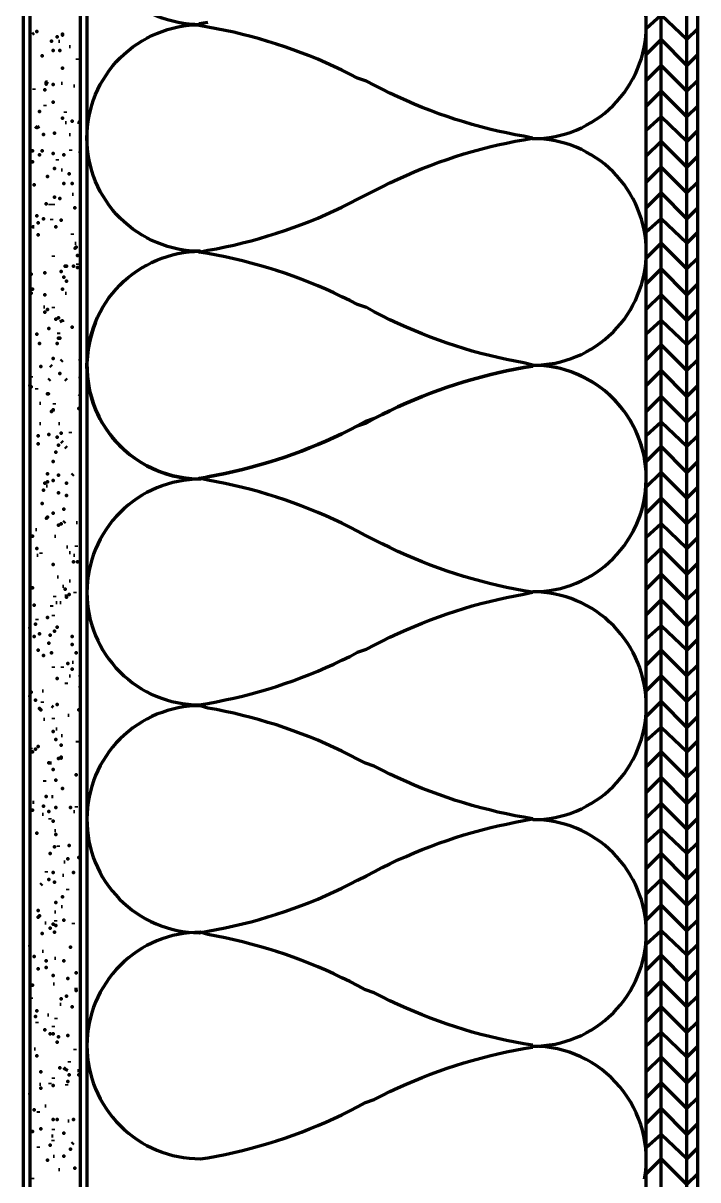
# Model space of a CAD drawing. Extents: x 207.7 to 257.7, y 176.6 to 255.2.
# Drawn here: x 210.38 to 217.48, y 235.4 to 247.58 of the extents above; entities that cross this region are included whole.
import ezdxf

# ---------------------------------------------------------------- set-up
doc = ezdxf.new("R2010")
doc.units = 0
doc.header["$MEASUREMENT"] = 0
for name, color, linetype, lineweight in [('Dt-Line 1', 9, 'Continuous', 0), ('Dt-Line 2', 6, 'Continuous', 9), ('Dt-Line 3', 7, 'Continuous', 15)]:
    doc.layers.add(name, color=color, linetype=linetype, lineweight=lineweight)

msp = doc.modelspace()

# ---------------------------------------------------------------- linework, layer by layer
at = {"layer": 'Dt-Line 1', "linetype": 'Continuous', "lineweight": 158}
for p, q in [((210.48075, 247.46614), (210.49504, 247.48042)), ((210.75218, 247.39472), (210.76647, 247.39472)), ((210.86647, 247.33757), (210.88075, 247.33757)), ((210.95218, 247.19472), (210.95218, 247.209)), ((210.45218, 247.02329), (210.46647, 247.02329)), ((210.78076, 246.95185), (210.79504, 246.95185)), ((210.90933, 246.92328), (210.92361, 246.92328)), ((210.49504, 246.88043), (210.49504, 246.89472)), ((210.60933, 246.72329), (210.60933, 246.709)), ((210.82361, 246.65186), (210.82361, 246.63757)), ((210.82361, 246.53757), (210.8379, 246.53757)), ((210.86647, 246.40899), (210.88075, 246.40899)), ((210.88075, 246.25185), (210.88075, 246.23756)), ((210.7379, 246.15186), (210.7379, 246.13757)), ((210.78076, 246.03756), (210.79504, 246.03756)), ((210.66647, 245.66613), (210.66647, 245.68042)), ((210.69504, 245.68042), (210.69504, 245.66613)), ((210.68075, 245.52328), (210.68075, 245.50899)), ((210.89504, 245.36613), (210.89504, 245.35185)), ((210.92361, 245.26614), (210.9379, 245.26614)), ((210.69504, 245.13756), (210.69504, 245.12328)), ((210.95218, 245.05185), (210.95218, 245.03757)), ((210.82361, 244.73757), (210.8379, 244.73757)), ((210.59504, 244.5947), (210.60933, 244.5947)), ((210.69504, 244.5947), (210.69504, 244.58043)), ((210.75218, 244.32328), (210.75218, 244.30899)), ((210.78076, 244.02328), (210.79504, 244.03757)), ((210.66647, 243.98042), (210.68075, 243.96614)), ((210.96647, 243.93756), (210.98076, 243.93756)), ((210.46647, 243.86614), (210.46647, 243.85185)), ((210.65218, 243.82328), (210.66647, 243.83757)), ((210.82361, 243.83757), (210.8379, 243.82328)), ((210.52361, 243.72327), (210.52361, 243.73756)), ((210.96647, 243.68042), (210.98076, 243.66614)), ((210.55218, 243.58042), (210.56647, 243.58042)), ((210.70933, 243.56613), (210.70933, 243.58042)), ((210.45218, 243.33756), (210.46647, 243.33756)), ((210.55218, 243.36613), (210.56647, 243.36613)), ((210.75218, 243.36613), (210.76647, 243.36613)), ((210.88075, 243.26614), (210.88075, 243.28042)), ((210.78076, 243.18042), (210.79504, 243.16613)), ((210.82361, 243.12328), (210.8379, 243.10899)), ((210.89504, 242.82327), (210.90933, 242.83756)), ((210.62361, 242.70899), (210.6379, 242.70899)), ((210.96647, 242.53756), (210.98076, 242.53756)), ((210.80933, 242.32327), (210.82361, 242.33756)), ((210.9379, 242.32327), (210.95218, 242.32327)), ((210.50933, 242.25185), (210.52361, 242.25185)), ((210.70933, 242.18042), (210.72361, 242.18042)), ((210.45218, 242.05185), (210.46647, 242.05185)), ((210.8379, 242.06614), (210.85218, 242.06614)), ((210.9379, 242.08042), (210.9379, 242.06614)), ((210.52361, 241.98041), (210.5379, 241.98041)), ((210.56647, 242.00899), (210.56647, 241.99471)), ((210.86647, 242.00899), (210.88075, 242.00899)), ((210.90933, 241.98041), (210.92361, 241.98041)), ((210.7379, 241.75184), (210.75218, 241.75184)), ((210.86647, 241.70899), (210.88075, 241.70899)), ((210.79504, 241.65185), (210.80933, 241.65185)), ((210.92361, 241.5947), (210.92361, 241.58041)), ((210.68075, 241.45184), (210.68075, 241.43756)), ((210.70933, 241.55184), (210.70933, 241.53756)), ((210.72361, 241.48042), (210.7379, 241.48042)), ((210.76647, 241.48042), (210.78076, 241.48042)), ((210.69504, 241.35185), (210.69504, 241.33756)), ((210.45218, 241.20898), (210.45218, 241.22327)), ((210.52361, 241.30899), (210.52361, 241.29471)), ((210.89504, 240.85184), (210.90933, 240.85184)), ((210.69504, 240.80899), (210.69504, 240.7947)), ((210.79504, 240.7947), (210.79504, 240.80899)), ((210.86647, 240.70898), (210.88075, 240.70898)), ((210.8379, 240.62328), (210.8379, 240.63756)), ((210.58076, 240.55184), (210.59504, 240.55184)), ((210.58076, 240.43756), (210.58076, 240.42328)), ((210.68075, 240.3947), (210.69504, 240.38041)), ((210.59504, 240.25185), (210.60933, 240.25185)), ((210.69504, 240.26613), (210.69504, 240.25185)), ((210.85218, 240.2947), (210.86647, 240.2947)), ((210.72361, 240.15184), (210.7379, 240.15184)), ((210.78076, 240.08042), (210.79504, 240.08042)), ((210.95218, 240.00898), (210.95218, 240.02327)), ((210.46647, 239.93756), (210.46647, 239.95184)), ((210.60933, 239.5947), (210.60933, 239.60898)), ((210.48075, 239.38042), (210.49504, 239.38042)), ((210.68075, 239.43755), (210.69504, 239.43755)), ((210.58076, 239.25184), (210.59504, 239.25184)), ((210.90933, 239.28041), (210.92361, 239.28041)), ((210.9379, 239.33756), (210.9379, 239.32327)), ((210.66647, 239.1947), (210.66647, 239.20899)), ((210.70933, 239.08041), (210.72361, 239.08041)), ((210.75218, 238.90898), (210.75218, 238.92327)), ((210.62361, 238.65184), (210.62361, 238.63756)), ((210.80933, 238.75184), (210.82361, 238.75184)), ((210.56647, 238.50899), (210.58076, 238.52326)), ((210.79504, 238.60899), (210.80933, 238.60899)), ((210.85218, 238.45184), (210.85218, 238.46613)), ((210.78076, 238.28041), (210.79504, 238.28041)), ((210.70933, 238.22326), (210.72361, 238.22326)), ((210.60933, 238.10899), (210.62361, 238.10899)), ((210.72361, 238.12327), (210.72361, 238.13756)), ((210.90933, 238.0947), (210.90933, 238.10899)), ((210.58076, 237.80898), (210.59504, 237.80898)), ((210.70933, 237.73756), (210.72361, 237.73756)), ((210.69504, 237.46612), (210.70933, 237.46612)), ((210.46647, 237.32326), (210.46647, 237.30898)), ((210.96647, 237.32326), (210.98076, 237.32326)), ((210.76647, 237.25184), (210.78076, 237.25184)), ((210.52361, 237.06613), (210.52361, 237.05184)), ((210.6379, 237.13755), (210.65218, 237.13755)), ((210.72361, 237.10898), (210.72361, 237.09469)), ((210.69504, 237.02327), (210.69504, 237.00898)), ((210.49504, 236.7804), (210.50933, 236.7804)), ((210.92361, 236.7804), (210.92361, 236.76612)), ((210.86647, 236.65184), (210.86647, 236.63755)), ((210.69504, 236.48041), (210.69504, 236.46613)), ((210.95218, 236.55183), (210.96647, 236.55183)), ((210.55218, 236.40898), (210.56647, 236.40898)), ((210.66647, 236.40898), (210.66647, 236.42326)), ((210.8379, 236.40898), (210.8379, 236.39469)), ((210.5379, 236.12327), (210.5379, 236.10898)), ((210.60933, 236.18041), (210.62361, 236.18041)), ((210.85218, 236.02326), (210.86647, 236.02326)), ((210.68075, 235.86612), (210.69504, 235.86612)), ((210.69504, 235.93755), (210.69504, 235.92327)), ((210.5379, 235.75184), (210.5379, 235.73755)), ((210.69504, 235.80898), (210.69504, 235.82327)), ((210.89504, 235.78041), (210.90933, 235.7947)), ((210.69504, 235.65184), (210.70933, 235.65184)), ((210.75218, 235.50897), (210.76647, 235.50897)), ((210.48075, 235.42327), (210.48075, 235.40898))]:
    msp.add_line(p, q, dxfattribs=at)
for points in [[(211.14381, 244.43177, 0.25072921), (211.25262, 243.31146, 0.25072816), (212.24504, 242.78042, -0.41421953), (211.05218, 243.97328, -0.41421855), (212.24504, 245.18042, -0.41421515), (211.05218, 246.37328, -0.41421613), (212.24504, 247.56614, -0.41421855), (211.05218, 248.759, -0.41421953), (212.24504, 249.95186, -0.25072743), (211.25262, 250.4829, -0.25072812), (211.14381, 251.60322)], [(216.71682, 242.09577, 0.28072705), (216.80528, 243.33422, 0.28072507), (215.74505, 243.98042, 0.41421867), (216.93791, 245.17328, 0.41421625), (215.74505, 246.36614, 0.41421746), (216.93791, 247.559, 0.41421867), (215.74505, 248.76614, 0.41421527)], [(216.91959, 235.40791, 0.22181512), (216.65918, 236.38245, 0.22181718), (215.74505, 236.80898, 0.41421527), (216.93791, 238.00184, 0.41421625), (215.74505, 239.1947, 0.41421966), (216.93791, 240.38756, 0.41421867), (215.74505, 241.5947, 0.41421625), (216.93791, 242.78757, 0.41421527), (215.74505, 243.98042), (215.65045, 244.00516), (215.559, 244.02207), (215.4679, 244.04054), (215.37719, 244.06057), (215.28687, 244.08213), (215.19696, 244.10524), (215.10749, 244.12988), (215.01848, 244.15605), (214.92994, 244.18373), (214.8419, 244.21293), (214.75437, 244.24364), (214.66737, 244.27584), (214.58093, 244.30954), (214.49506, 244.34472), (214.40978, 244.38138), (214.32511, 244.41952), (214.24107, 244.45912), (214.15769, 244.50018), (214.07497, 244.54269), (213.99294, 244.58665), (213.90039, 244.61839), (213.81766, 244.66089), (213.73427, 244.70194), (213.65023, 244.74154), (213.56555, 244.77966), (213.48027, 244.81632), (213.3944, 244.85149), (213.30795, 244.88518), (213.22095, 244.91738), (213.13342, 244.94807), (213.04537, 244.97726), (212.95683, 245.00494), (212.86781, 245.0311), (212.77834, 245.05573), (212.68844, 245.07883), (212.59811, 245.10039), (212.50739, 245.1204), (212.4163, 245.13887), (212.32484, 245.15577), (212.23305, 245.17111), (212.32535, 245.19087), (212.41681, 245.20778), (212.5079, 245.22626), (212.59862, 245.24628), (212.68894, 245.26785), (212.77884, 245.29096), (212.86831, 245.3156), (212.95733, 245.34177), (213.04586, 245.36945), (213.13391, 245.39865), (213.22144, 245.42936), (213.30843, 245.46156), (213.39488, 245.49526), (213.48075, 245.53044), (213.56603, 245.5671), (213.6507, 245.60524), (213.73473, 245.64484), (213.81812, 245.6859), (213.90084, 245.72842), (213.98287, 245.77238), (214.07497, 245.81815), (214.15769, 245.86066), (214.24107, 245.90172), (214.32511, 245.94132), (214.40978, 245.97946), (214.49506, 246.01612), (214.58093, 246.0513), (214.66737, 246.085), (214.75437, 246.11721), (214.8419, 246.14791), (214.92994, 246.17711), (215.01848, 246.2048), (215.10749, 246.23096), (215.19696, 246.2556), (215.28687, 246.27871), (215.37719, 246.30028), (215.4679, 246.32031), (215.559, 246.33878), (215.65045, 246.35569), (215.74224, 246.37104), (215.65045, 246.39087), (215.559, 246.40779), (215.4679, 246.42626), (215.37719, 246.44628), (215.28687, 246.46785), (215.19696, 246.49096), (215.10749, 246.5156), (215.01848, 246.54177), (214.92994, 246.56946), (214.8419, 246.59865), (214.75437, 246.62936), (214.66737, 246.66156), (214.58093, 246.69526), (214.49506, 246.73044), (214.40978, 246.76711), (214.32511, 246.80524), (214.24107, 246.84484), (214.15769, 246.8859), (214.07497, 246.92842), (213.99294, 246.97238), (213.90039, 247.00411), (213.81766, 247.04662), (213.73427, 247.08767), (213.65023, 247.12726), (213.56555, 247.16539), (213.48027, 247.20204), (213.3944, 247.23722), (213.30795, 247.2709), (213.22095, 247.3031), (213.13342, 247.33379), (213.04537, 247.36298), (212.95683, 247.39066), (212.86781, 247.41681), (212.77834, 247.44145), (212.68844, 247.46454), (212.59811, 247.4861), (212.50739, 247.50612), (212.4163, 247.52458), (212.32484, 247.54148), (212.23305, 247.55682)], [(215.74224, 236.81837), (215.65045, 236.83372), (215.559, 236.85063), (215.4679, 236.8691), (215.37719, 236.88913), (215.28687, 236.9107), (215.19696, 236.9338), (215.10749, 236.95845), (215.01848, 236.98461), (214.92994, 237.0123), (214.8419, 237.04149), (214.75437, 237.0722), (214.66737, 237.1044), (214.58093, 237.1381), (214.49506, 237.17328), (214.40978, 237.20994), (214.32511, 237.24808), (214.24107, 237.28768), (214.15769, 237.32874), (214.07497, 237.37125), (213.98242, 237.40299), (213.90039, 237.44694), (213.81766, 237.48945), (213.73427, 237.5305), (213.65023, 237.5701), (213.56555, 237.60822), (213.48027, 237.64488), (213.3944, 237.68005), (213.30795, 237.71374), (213.22095, 237.74594), (213.13342, 237.77663), (213.04537, 237.80582), (212.95683, 237.8335), (212.86781, 237.85966), (212.77834, 237.88429), (212.68844, 237.90739), (212.59811, 237.92895), (212.50739, 237.94896), (212.4163, 237.96743), (212.32484, 237.98433), (212.24504, 238.00898, 0.41421855), (211.05218, 236.81613, 0.41421953), (212.24504, 235.62327), (212.32535, 235.63372), (212.41681, 235.65063), (212.5079, 235.6691), (212.59862, 235.68912), (212.68894, 235.71069), (212.77884, 235.7338), (212.86831, 235.75844), (212.95733, 235.78461), (213.04586, 235.81229), (213.13391, 235.84149), (213.22144, 235.8722), (213.30843, 235.9044), (213.39488, 235.9381), (213.48075, 235.97328), (213.56603, 236.00994), (213.6507, 236.04808), (213.73473, 236.08768), (213.81812, 236.12874), (213.90084, 236.17125), (213.98287, 236.21521), (214.07497, 236.24671), (214.15769, 236.28922), (214.24107, 236.33028), (214.32511, 236.36988), (214.40978, 236.40802), (214.49506, 236.44468), (214.58093, 236.47986), (214.66737, 236.51356), (214.75437, 236.54576), (214.8419, 236.57646), (214.92994, 236.60566), (215.01848, 236.63335), (215.10749, 236.65951), (215.19696, 236.68415), (215.28687, 236.70726), (215.37719, 236.72883), (215.4679, 236.74886), (215.559, 236.76733), (215.65045, 236.78424), (215.74224, 236.79959)]]:
    msp.add_lwpolyline(points, format="xyb", dxfattribs=at)
for points in [[(217.48077, 247.52328), (217.36648, 247.409), (217.09505, 247.66614), (216.93791, 247.52328)], [(212.32535, 247.59088), (212.23356, 247.57553)], [(210.52361, 247.49471), (210.52361, 247.49471), (210.52361, 247.49472)], [(210.7379, 247.43757), (210.7379, 247.43757), (210.7379, 247.43759)], [(217.48077, 247.25186), (217.36648, 247.13757), (217.09505, 247.409), (216.93791, 247.25186)], [(210.68075, 247.39472), (210.68075, 247.39472), (210.68075, 247.39473)], [(210.69504, 247.29471), (210.69504, 247.29471), (210.69504, 247.29472)], [(210.76647, 247.29471), (210.76647, 247.29471), (210.76647, 247.29472)], [(210.58076, 247.23757), (210.58076, 247.23757), (210.58076, 247.23759)], [(210.79504, 247.10899), (210.79504, 247.10899), (210.79504, 247.10901)], [(217.48077, 246.98042), (217.36648, 246.86614), (217.09505, 247.13757), (216.93791, 246.98042)], [(210.69504, 246.93757), (210.69504, 246.93757), (210.69504, 246.93758)], [(210.60933, 246.88043), (210.60933, 246.88043), (210.60933, 246.88044)], [(217.48077, 246.709), (217.36648, 246.59471), (217.09505, 246.86614), (216.93791, 246.709)], [(210.55218, 246.65186), (210.55218, 246.65186), (210.55218, 246.65187)], [(210.79504, 246.58042), (210.79504, 246.58042), (210.79504, 246.58044)], [(217.48077, 246.45185), (217.36648, 246.33757), (217.09505, 246.59471), (216.93791, 246.45185)], [(210.55218, 246.49471), (210.52361, 246.48043), (210.50933, 246.49471)], [(210.89504, 246.55185), (210.89504, 246.55185), (210.89504, 246.55186)], [(210.98076, 246.55185), (210.96647, 246.53757), (210.96647, 246.52329)], [(210.59504, 246.40899), (210.59504, 246.40899), (210.59504, 246.40901)], [(210.70933, 246.42328), (210.70933, 246.42328), (210.70933, 246.42329)], [(217.48077, 246.18043), (217.36648, 246.06614), (217.09505, 246.33757), (216.93791, 246.18043)], [(210.48075, 246.23756), (210.48075, 246.23756), (210.48075, 246.23758)], [(210.58076, 246.23756), (210.58076, 246.23756), (210.58076, 246.23758)], [(210.69504, 246.20899), (210.69504, 246.20899), (210.69504, 246.20901)], [(210.80933, 246.19471), (210.80933, 246.19471), (210.80933, 246.19472)], [(210.98076, 246.22328), (210.98076, 246.22328), (210.98076, 246.22329)], [(210.48075, 246.12329), (210.48075, 246.12329), (210.48075, 246.1233)], [(210.6379, 245.96614), (210.6379, 245.96614), (210.6379, 245.96616)], [(210.70933, 246.05185), (210.70933, 246.05185), (210.70933, 246.05186)], [(210.86647, 245.99471), (210.86647, 245.99471), (210.86647, 245.99473)], [(217.48077, 245.90899), (217.36648, 245.79471), (217.09505, 246.06614), (216.93791, 245.90899)], [(210.49504, 245.88042), (210.49504, 245.88042), (210.49504, 245.88043)], [(210.80933, 245.89471), (210.80933, 245.89471), (210.80933, 245.89472)], [(210.89504, 245.89471), (210.89504, 245.89471), (210.89504, 245.89472)], [(210.70933, 245.75186), (210.70933, 245.75186), (210.70933, 245.75187)], [(210.76647, 245.73756), (210.76647, 245.73756), (210.76647, 245.73758)], [(210.89504, 245.78043), (210.90933, 245.78043)], [(217.48077, 245.63757), (217.36648, 245.52328), (217.09505, 245.79471), (216.93791, 245.63757)], [(210.62361, 245.68042), (210.62361, 245.68042), (210.62361, 245.68043)], [(210.92361, 245.63757), (210.92361, 245.63757), (210.92361, 245.63758)], [(210.52361, 245.55185), (210.52361, 245.55185), (210.52361, 245.55186)], [(210.5379, 245.48042), (210.5379, 245.48042), (210.5379, 245.48043)], [(210.59504, 245.52328), (210.59504, 245.52328), (210.59504, 245.52329)], [(210.78076, 245.50899), (210.78076, 245.50899), (210.78076, 245.50901)], [(217.48077, 245.38042), (217.36648, 245.26614), (217.09505, 245.52328), (216.93791, 245.38042)], [(210.49504, 245.43757), (210.48075, 245.43757), (210.49504, 245.43757)], [(210.5379, 245.35185), (210.5379, 245.35185), (210.5379, 245.35186)], [(210.72361, 245.43757), (210.72361, 245.43757), (210.72361, 245.43758)], [(217.48077, 245.109), (217.36648, 244.9947), (217.09505, 245.26614), (216.93791, 245.109)], [(210.95218, 245.13756), (210.95218, 245.13756), (210.95218, 245.13758)], [(210.90933, 245.02328), (210.90933, 245.02328), (210.90933, 245.02329)], [(217.48077, 244.83756), (217.36648, 244.72328), (217.09505, 244.9947), (216.93791, 244.83756)], [(210.46647, 244.93757), (210.46647, 244.93757), (210.46647, 244.93758)], [(210.60933, 244.95185), (210.60933, 244.95185), (210.60933, 244.95186)], [(210.78076, 244.96613), (210.78076, 244.96613), (210.78076, 244.96615)], [(210.80933, 244.909), (210.80933, 244.909), (210.80933, 244.90901)], [(210.8379, 244.86614), (210.8379, 244.86614), (210.8379, 244.86615)], [(210.46647, 244.73757), (210.46647, 244.73757), (210.46647, 244.73758)], [(210.48075, 244.78042), (210.48075, 244.78042), (210.48075, 244.78043)], [(210.79504, 244.78042), (210.79504, 244.78042), (210.79504, 244.78043)], [(210.60933, 244.72328), (210.60933, 244.72328), (210.60933, 244.7233)], [(217.48077, 244.56614), (217.36648, 244.45185), (217.09505, 244.72328), (216.93791, 244.56614)], [(210.60933, 244.53757), (210.60933, 244.53757), (210.60933, 244.53758)], [(210.6379, 244.56614), (210.6379, 244.56614), (210.6379, 244.56615)], [(210.65218, 244.36614), (210.65218, 244.36614), (210.65218, 244.36615)], [(210.72361, 244.46613), (210.72361, 244.46613), (210.72361, 244.46615)], [(210.75218, 244.48042), (210.75218, 244.48042), (210.75218, 244.48043)], [(210.76647, 244.43756), (210.79504, 244.45185), (210.79504, 244.43756)], [(210.89504, 244.38042), (210.89504, 244.38042), (210.89504, 244.38044)], [(217.48077, 244.30899), (217.36648, 244.19471), (217.09505, 244.45185), (216.93791, 244.30899)], [(210.52361, 244.30899), (210.52361, 244.30899), (210.52361, 244.309)], [(210.55218, 244.209), (210.55218, 244.209), (210.55218, 244.20901)], [(210.7379, 244.209), (210.7379, 244.209), (210.7379, 244.20901)], [(217.48077, 244.03757), (217.36648, 243.92327), (217.09505, 244.19471), (216.93791, 244.03757)], [(210.69504, 244.05185), (210.69504, 244.05185), (210.69504, 244.05186)], [(210.98076, 244.03757), (210.98076, 244.03757), (210.98076, 244.03758)], [(210.56647, 243.96614), (210.56647, 243.96614), (210.56647, 243.96615)], [(210.76647, 243.8947), (210.76647, 243.8947), (210.76647, 243.89472)], [(217.48077, 243.76613), (217.36648, 243.65185), (217.09505, 243.92327), (216.93791, 243.76613)], [(210.98076, 243.85185), (210.98076, 243.85185), (210.98076, 243.85187)], [(217.48077, 243.49471), (217.36648, 243.38042), (217.09505, 243.65185), (216.93791, 243.49471)], [(210.96647, 243.52327), (210.96647, 243.52327), (210.96647, 243.52329)], [(210.69504, 243.50901), (210.70933, 243.50899)], [(217.48077, 243.23756), (217.36648, 243.12328), (217.09505, 243.38042), (216.93791, 243.23756)], [(210.5379, 243.23756), (210.5379, 243.23756), (210.5379, 243.23757)], [(210.5379, 243.15185), (210.5379, 243.15185), (210.5379, 243.15187)], [(210.65218, 243.25185), (210.65218, 243.25185), (210.65218, 243.25187)], [(210.7379, 243.22327), (210.7379, 243.22327), (210.7379, 243.22329)], [(210.78076, 243.26614), (210.78076, 243.26614), (210.78076, 243.26615)], [(210.72361, 243.06614), (210.72361, 243.06614), (210.72361, 243.06615)], [(210.75218, 243.13757), (210.75218, 243.13757), (210.75218, 243.13758)], [(217.48077, 242.96614), (217.36648, 242.85184), (217.09505, 243.12328), (216.93791, 242.96614)], [(210.69504, 242.96614), (210.69504, 242.96614), (210.69504, 242.96615)], [(210.6379, 242.83756), (210.6379, 242.83756), (210.6379, 242.83757)], [(210.75218, 242.82327), (210.75218, 242.82327), (210.75218, 242.82329)], [(217.48077, 242.6947), (217.36648, 242.58042), (217.09505, 242.85184), (216.93791, 242.6947)], [(210.59504, 242.66613), (210.59504, 242.66613), (210.59504, 242.66614)], [(210.60933, 242.73756), (210.60933, 242.73756), (210.60933, 242.73758)], [(210.6379, 242.75185), (210.6379, 242.75185), (210.6379, 242.75186)], [(210.69504, 242.76614), (210.69504, 242.76614), (210.69504, 242.76615)], [(210.8379, 242.73756), (210.8379, 242.73756), (210.8379, 242.73758)], [(210.75218, 242.63756), (210.75218, 242.63756), (210.75218, 242.63757)], [(210.8379, 242.60899), (210.8379, 242.60899), (210.8379, 242.60901)], [(217.48077, 242.42328), (217.36648, 242.30899), (217.09505, 242.58042), (216.93791, 242.42328)], [(210.58076, 242.52327), (210.58076, 242.52327), (210.58076, 242.52329)], [(210.69504, 242.42328), (210.69504, 242.42328), (210.69504, 242.42329)], [(210.80933, 242.46613), (210.80933, 242.46613), (210.80933, 242.46614)], [(210.75218, 242.2947), (210.75218, 242.2947), (210.75218, 242.29471)], [(210.78076, 242.30899), (210.78076, 242.30899), (210.78076, 242.309)], [(217.48077, 242.16613), (217.36648, 242.05185), (217.09505, 242.30899), (216.93791, 242.16613)], [(210.48075, 242.18042), (210.48075, 242.18042), (210.48075, 242.18044)], [(210.52361, 242.05185), (210.52361, 242.05185), (210.52361, 242.05186)], [(217.48077, 241.89471), (217.36648, 241.78041), (217.09505, 242.05185), (216.93791, 241.89471)], [(210.69504, 241.88042), (210.69504, 241.88042), (210.69504, 241.88043)], [(210.90933, 241.90899), (210.90933, 241.90899), (210.90933, 241.909)], [(210.95218, 241.90899), (210.95218, 241.90899), (210.95218, 241.909)], [(217.48077, 241.62327), (217.36648, 241.50899), (217.09505, 241.78041), (216.93791, 241.62327)], [(210.48075, 241.63756), (210.48075, 241.63756), (210.48075, 241.63758)], [(210.82361, 241.62327), (210.82361, 241.62327), (210.82361, 241.62328)], [(210.8379, 241.53756), (210.8379, 241.56613)], [(210.86647, 241.56613), (210.86647, 241.56613), (210.86647, 241.56614)], [(210.49504, 241.45184), (210.49504, 241.45184), (210.49504, 241.45186)], [(217.48077, 241.35185), (217.36648, 241.23756), (217.09505, 241.50899), (216.93791, 241.35185)], [(210.6379, 241.32328), (210.6379, 241.32328), (210.6379, 241.32329)], [(210.50933, 241.25184), (210.50933, 241.25184), (210.50933, 241.25186)], [(210.7379, 241.22327), (210.7379, 241.22327), (210.7379, 241.22328)], [(217.48077, 241.0947), (217.36648, 240.98042), (217.09505, 241.23756), (216.93791, 241.0947)], [(210.49504, 241.12328), (210.49504, 241.12328), (210.49504, 241.12329)], [(210.55218, 241.15185), (210.55218, 241.15185), (210.55218, 241.15186)], [(210.66647, 241.13756), (210.66647, 241.13756), (210.66647, 241.13758)], [(210.70933, 241.18042), (210.70933, 241.18042), (210.70933, 241.18043)], [(210.89504, 241.12328), (210.89504, 241.12328), (210.89504, 241.12329)], [(210.5379, 240.98042), (210.5379, 240.98042), (210.5379, 240.98043)], [(210.65218, 241.05184), (210.65218, 241.05184), (210.65218, 241.05185)], [(210.89504, 241.03756), (210.89504, 241.03756), (210.89504, 241.03757)], [(217.48077, 240.82328), (217.36648, 240.70898), (217.09505, 240.98042), (216.93791, 240.82328)], [(210.59504, 240.92328), (210.59504, 240.92328), (210.59504, 240.92329)], [(210.68075, 240.95185), (210.68075, 240.95185), (210.68075, 240.95186)], [(210.85218, 240.83755), (210.85218, 240.83755), (210.85218, 240.83757)], [(210.9379, 240.95185), (210.9379, 240.95185), (210.9379, 240.95186)], [(210.89504, 240.78042), (210.89504, 240.78042), (210.89504, 240.78043)], [(210.98076, 240.70898), (210.98076, 240.70898), (210.98076, 240.709)], [(217.48077, 240.55184), (217.36648, 240.43756), (217.09505, 240.70898), (216.93791, 240.55184)], [(210.7379, 240.68041), (210.7379, 240.68041), (210.7379, 240.68043)], [(210.98076, 240.5947), (210.98076, 240.5947), (210.98076, 240.59472)], [(210.45218, 240.4947), (210.45218, 240.4947), (210.45218, 240.49471)], [(210.46647, 240.53755), (210.46647, 240.53755), (210.46647, 240.53757)], [(210.50933, 240.45185), (210.50933, 240.45185), (210.50933, 240.45186)], [(210.7379, 240.40899), (210.7379, 240.40899), (210.7379, 240.409)], [(210.96647, 240.35184), (210.96647, 240.35184), (210.96647, 240.35185)], [(217.48077, 240.28042), (217.36648, 240.16612), (217.09505, 240.43756), (216.93791, 240.28042)], [(210.69504, 240.12327), (210.69504, 240.12327), (210.69504, 240.12328)], [(217.48077, 240.02327), (217.36648, 239.90899), (217.09505, 240.16612), (216.93791, 240.02327)], [(210.72361, 240.03756), (210.72361, 240.03756), (210.72361, 240.03757)], [(210.78076, 239.98041), (210.78076, 239.98041), (210.78076, 239.98042)], [(210.48075, 239.90899), (210.48075, 239.90899), (210.48075, 239.909)], [(210.50933, 239.93756), (210.50933, 239.93756), (210.50933, 239.93757)], [(210.5379, 239.96612), (210.5379, 239.96612), (210.5379, 239.96614)], [(217.48077, 239.75185), (217.36648, 239.63755), (217.09505, 239.90899), (216.93791, 239.75185)], [(210.65218, 239.7947), (210.68075, 239.7947)], [(210.75218, 239.83755), (210.75218, 239.83755), (210.75218, 239.83757)], [(210.69504, 239.72327), (210.69504, 239.72327), (210.69504, 239.72329)], [(217.48077, 239.48041), (217.36648, 239.36613), (217.09505, 239.63755), (216.93791, 239.48041)], [(210.72361, 239.60898), (210.72361, 239.60898), (210.72361, 239.609)], [(210.79504, 239.52327), (210.79504, 239.52327), (210.79504, 239.52329)], [(210.62361, 239.43755), (210.62361, 239.43755), (210.62361, 239.43757)], [(210.48075, 239.29469), (210.48075, 239.29469), (210.48075, 239.29471)], [(210.59504, 239.33756), (210.59504, 239.33756), (210.59504, 239.33757)], [(210.65218, 239.28041), (210.65218, 239.28041), (210.65218, 239.28042)], [(210.72361, 239.32327), (210.72361, 239.32327), (210.72361, 239.32329)], [(210.88075, 239.32327), (210.88075, 239.32327), (210.88075, 239.32329)], [(217.48077, 239.20899), (217.36648, 239.09469), (217.09505, 239.36613), (216.93791, 239.20899)], [(210.69504, 239.18042), (210.69504, 239.18042), (210.69504, 239.18043)], [(210.52361, 239.05184), (210.52361, 239.05184), (210.52361, 239.05185)], [(210.72361, 239.03756), (210.72361, 239.03756), (210.72361, 239.03757)], [(217.48077, 238.95184), (217.36648, 238.83756), (217.09505, 239.09469), (216.93791, 238.95184)], [(210.70933, 238.90898), (210.70933, 238.90898), (210.70933, 238.90899)], [(210.86647, 238.92327), (210.86647, 238.92327), (210.86647, 238.92328)], [(210.66647, 238.83756), (210.66647, 238.83756), (210.66647, 238.83757)], [(210.85218, 238.78042), (210.85218, 238.78042), (210.85218, 238.78043)], [(210.96647, 238.7947), (210.96647, 238.7947), (210.96647, 238.79471)], [(217.48077, 238.68042), (217.36648, 238.56612), (217.09505, 238.83756), (216.93791, 238.68042)], [(210.65218, 238.56612), (210.65218, 238.56612), (210.65218, 238.56614)], [(210.69504, 238.63756), (210.69504, 238.63756), (210.69504, 238.63757)], [(210.70933, 238.53755), (210.70933, 238.53755), (210.70933, 238.53756)], [(210.90933, 238.63756), (210.90933, 238.63756), (210.90933, 238.63757)], [(217.48077, 238.40898), (217.36648, 238.2947), (217.09505, 238.56612), (216.93791, 238.40898)], [(210.72361, 238.32327), (210.72361, 238.32327), (210.72361, 238.32329)], [(210.79504, 238.38041), (210.79504, 238.38041), (210.79504, 238.38042)], [(217.48077, 238.13756), (217.36648, 238.02326), (217.09505, 238.2947), (216.93791, 238.13756)], [(210.5379, 238.23755), (210.5379, 238.23755), (210.5379, 238.23756)], [(210.66647, 238.05184), (210.66647, 238.05184), (210.66647, 238.05185)], [(210.69504, 238.0947), (210.69504, 238.0947), (210.69504, 238.09471)], [(210.72361, 238.08041), (210.72361, 238.08041), (210.72361, 238.08043)], [(210.80933, 238.13756), (210.80933, 238.13756), (210.80933, 238.13757)], [(210.58076, 237.99469), (210.58076, 237.99469), (210.58076, 237.99471)], [(210.70933, 238.00898), (210.70933, 238.00898), (210.70933, 238.00899)], [(217.48077, 237.88041), (217.36648, 237.76613), (217.09505, 238.02326), (216.93791, 237.88041)], [(210.45218, 237.86612), (210.45218, 237.86612), (210.45218, 237.86613)], [(210.88075, 237.85184), (210.88075, 237.85184), (210.88075, 237.85185)], [(210.49504, 237.75184), (210.49504, 237.75184), (210.49504, 237.75186)], [(210.62361, 237.70898), (210.62361, 237.70898), (210.62361, 237.709)], [(210.80933, 237.70898), (210.80933, 237.70898), (210.80933, 237.709)], [(217.48077, 237.60898), (217.36648, 237.49469), (217.09505, 237.76613), (216.93791, 237.60898)], [(210.5379, 237.62326), (210.5379, 237.62326), (210.5379, 237.62328)], [(210.62361, 237.63755), (210.62361, 237.63755), (210.62361, 237.63756)], [(210.69504, 237.55184), (210.69504, 237.55184), (210.69504, 237.55186)], [(210.48075, 237.45183), (210.48075, 237.45183), (210.48075, 237.45185)], [(210.85218, 237.52326), (210.85218, 237.52326), (210.85218, 237.52328)], [(210.9379, 237.3947), (210.9379, 237.42327)], [(217.48077, 237.33755), (217.36648, 237.22327), (217.09505, 237.49469), (216.93791, 237.33755)], [(210.78076, 237.30898), (210.78076, 237.30898), (210.78076, 237.30899)], [(210.8379, 237.33755), (210.8379, 237.33755), (210.8379, 237.33756)], [(210.52361, 237.18041), (210.52361, 237.18041), (210.52361, 237.18043)], [(210.89504, 237.22327), (210.89504, 237.22327), (210.89504, 237.22328)], [(217.48077, 237.06613), (217.36648, 236.95183), (217.09505, 237.22327), (216.93791, 237.06613)], [(210.50933, 237.12326), (210.50933, 237.12326), (210.50933, 237.12328)], [(210.60933, 236.98041), (210.60933, 236.98041), (210.60933, 236.98042)], [(210.66647, 236.93755), (210.66647, 236.93755), (210.66647, 236.93756)], [(210.69504, 236.93755), (210.69504, 236.93755), (210.69504, 236.93756)], [(217.48077, 236.80898), (217.36648, 236.6947), (217.09505, 236.95183), (216.93791, 236.80898)], [(210.7379, 236.85184), (210.7379, 236.85184), (210.7379, 236.85185)], [(210.75218, 236.90898), (210.75218, 236.90898), (210.75218, 236.90899)], [(210.85218, 236.92326), (210.85218, 236.92326), (210.85218, 236.92328)], [(210.52361, 236.70898), (210.52361, 236.70898), (210.52361, 236.709)], [(217.48077, 236.53755), (217.36648, 236.42326), (217.09505, 236.6947), (216.93791, 236.53755)], [(210.76647, 236.5804), (210.76647, 236.5804), (210.76647, 236.58042)], [(210.85218, 236.55183), (210.82361, 236.56612), (210.80933, 236.5804)], [(210.56647, 236.53755), (210.56647, 236.53755), (210.56647, 236.53757)], [(210.86647, 236.50898), (210.86647, 236.50898), (210.86647, 236.509)], [(210.96647, 236.50898), (210.96647, 236.50898), (210.96647, 236.509)], [(210.56647, 236.36613), (210.56647, 236.36613), (210.56647, 236.36614)], [(210.69504, 236.39469), (210.69504, 236.39469), (210.69504, 236.3947)], [(210.85218, 236.43755), (210.85218, 236.43755), (210.85218, 236.43756)], [(217.48077, 236.26612), (217.36648, 236.15184), (217.09505, 236.42326), (216.93791, 236.26612)], [(210.45218, 236.30898), (210.45218, 236.30898), (210.45218, 236.309)], [(210.49504, 236.13755), (210.49504, 236.13755), (210.49504, 236.13757)], [(217.48077, 235.9947), (217.36648, 235.8804), (217.09505, 236.15184), (216.93791, 235.9947)], [(210.69504, 236.03755), (210.69504, 236.03755), (210.69504, 236.03756)], [(210.7379, 236.03755), (210.7379, 236.03755), (210.7379, 236.03756)], [(210.90933, 236.03755), (210.90933, 236.03755), (210.90933, 236.03756)], [(210.48075, 235.90897), (210.48075, 235.90897), (210.48075, 235.90899)], [(210.56647, 235.93755), (210.56647, 235.93755), (210.56647, 235.93757)], [(210.80933, 235.89469), (210.80933, 235.89469), (210.80933, 235.8947)], [(217.48077, 235.73755), (217.36648, 235.62327), (217.09505, 235.8804), (216.93791, 235.73755)], [(210.66647, 235.76612), (210.66647, 235.76612), (210.66647, 235.76614)], [(210.88075, 235.72326), (210.88075, 235.72326), (210.88075, 235.72327)], [(210.6379, 235.60898), (210.6379, 235.60898), (210.6379, 235.609)], [(210.80933, 235.65184), (210.80933, 235.65184), (210.80933, 235.65185)], [(217.48077, 235.46612), (217.36648, 235.35183), (217.09505, 235.62327), (216.93791, 235.46612)], [(210.92361, 235.52326), (210.92361, 235.52326), (210.92361, 235.52327)]]:
    msp.add_lwpolyline(points, dxfattribs=at)
for points in [[(210.79504, 247.46614), (210.79504, 247.46615), (210.79504, 247.45185)], [(210.6379, 246.96614), (210.62361, 246.93757), (210.62361, 246.96614)], [(210.55218, 246.19471), (210.55218, 246.19472), (210.55218, 246.19471)], [(210.9379, 245.22328), (210.9379, 245.2233), (210.92361, 245.209)], [(210.82361, 245.02328), (210.82361, 245.02329), (210.8379, 245.02328)], [(210.75218, 244.26613), (210.75218, 244.26615), (210.76647, 244.26613)], [(210.45218, 243.76613), (210.45218, 243.76615), (210.46647, 243.75185), (210.46647, 243.75185)], [(210.6379, 243.68042), (210.6379, 243.68044), (210.65218, 243.68042)], [(210.6379, 242.38042), (210.6379, 242.38044), (210.62361, 242.36614)], [(210.55218, 240.36613), (210.55218, 240.36614), (210.56647, 240.35184), (210.56647, 240.35184)], [(210.78076, 239.85185), (210.78076, 239.85186), (210.78076, 239.83755)], [(210.55218, 238.18041), (210.55218, 238.18042), (210.5379, 238.16612), (210.5379, 238.16612)]]:
    msp.add_lwpolyline(points, close=True, dxfattribs=at)
for points in [[(211.05218, 241.58756, 0.41421855), (212.23356, 240.40409), (212.32535, 240.41944), (212.41681, 240.43635), (212.5079, 240.45482), (212.59862, 240.47485), (212.68894, 240.49642), (212.77884, 240.51953), (212.86831, 240.54417), (212.95733, 240.57033), (213.04586, 240.59802), (213.13391, 240.62721), (213.22144, 240.65792), (213.30843, 240.69012), (213.39488, 240.72382), (213.48075, 240.759), (213.56603, 240.79566), (213.6507, 240.8338), (213.73473, 240.8734), (213.81812, 240.91446), (213.90084, 240.95697), (213.99294, 240.98847), (214.07497, 241.03243), (214.15769, 241.07494), (214.24107, 241.11601), (214.32511, 241.15561), (214.40978, 241.19374), (214.49506, 241.2304), (214.58093, 241.26559), (214.66737, 241.29928), (214.75437, 241.33149), (214.8419, 241.36219), (214.92994, 241.39139), (215.01848, 241.41907), (215.10749, 241.44524), (215.19696, 241.46988), (215.28687, 241.49299), (215.37719, 241.51456), (215.4679, 241.53458), (215.559, 241.55305), (215.65045, 241.56996), (215.74224, 241.5898), (215.65045, 241.60515), (215.559, 241.62206), (215.4679, 241.64054), (215.37719, 241.66056), (215.28687, 241.68213), (215.19696, 241.70524), (215.10749, 241.72988), (215.01848, 241.75605), (214.92994, 241.78374), (214.8419, 241.81293), (214.75437, 241.84364), (214.66737, 241.87584), (214.58093, 241.90954), (214.49506, 241.94472), (214.40978, 241.98138), (214.32511, 242.01952), (214.24107, 242.05912), (214.15769, 242.10018), (214.07497, 242.1427), (213.98242, 242.18872), (213.90039, 242.23267), (213.81766, 242.27518), (213.73427, 242.31623), (213.65023, 242.35582), (213.56555, 242.39395), (213.48027, 242.4306), (213.3944, 242.46578), (213.30795, 242.49946), (213.22095, 242.53166), (213.13342, 242.56236), (213.04537, 242.59154), (212.95683, 242.61922), (212.86781, 242.64538), (212.77834, 242.67001), (212.68844, 242.69311), (212.59811, 242.71467), (212.50739, 242.73468), (212.4163, 242.75314), (212.32484, 242.77005), (212.23356, 242.7898), (212.32535, 242.80515), (212.41681, 242.82206), (212.5079, 242.84054), (212.59862, 242.86056), (212.68894, 242.88213), (212.77884, 242.90524), (212.86831, 242.92988), (212.95733, 242.95605), (213.04586, 242.98373), (213.13391, 243.01293), (213.22144, 243.04364), (213.30843, 243.07584), (213.39488, 243.10954), (213.48075, 243.14472), (213.56603, 243.18139), (213.6507, 243.21952), (213.73473, 243.25912), (213.81812, 243.30018), (213.90084, 243.3427), (213.99294, 243.37418), (214.07497, 243.41814), (214.15769, 243.46066), (214.24107, 243.50172), (214.32511, 243.54132), (214.40978, 243.57946), (214.49506, 243.61612), (214.58093, 243.6513), (214.66737, 243.685), (214.75437, 243.7172), (214.8419, 243.74791), (214.92994, 243.7771), (215.01848, 243.80479), (215.10749, 243.83096), (215.19696, 243.8556), (215.28687, 243.8787), (215.37719, 243.90027), (215.4679, 243.9203), (215.559, 243.93877), (215.65045, 243.95568), (215.74224, 243.97103), (215.65045, 243.95568), (215.559, 243.93877), (215.4679, 243.9203), (215.37719, 243.90027), (215.28687, 243.8787), (215.19696, 243.8556), (215.10749, 243.83096), (215.01848, 243.80479), (214.92994, 243.7771), (214.8419, 243.74791), (214.75437, 243.7172), (214.66737, 243.685), (214.58093, 243.6513), (214.49506, 243.61612), (214.40978, 243.57946), (214.32511, 243.54132), (214.24107, 243.50172), (214.15769, 243.46066), (214.07497, 243.41814), (213.98287, 243.38666), (213.90084, 243.3427), (213.81812, 243.30018), (213.73473, 243.25912), (213.6507, 243.21952), (213.56603, 243.18139), (213.48075, 243.14472), (213.39488, 243.10954), (213.30843, 243.07584), (213.22144, 243.04364), (213.13391, 243.01293), (213.04586, 242.98373), (212.95733, 242.95605), (212.86831, 242.92988), (212.77884, 242.90524), (212.68894, 242.88213), (212.59862, 242.86056), (212.5079, 242.84054), (212.41681, 242.82206), (212.32535, 242.80515), (212.24504, 242.78042, 0.41421613)], [(211.05218, 239.20184, 0.41421613), (212.23356, 238.00408), (212.32535, 238.01943), (212.41681, 238.03634), (212.5079, 238.05482), (212.59862, 238.07484), (212.68894, 238.09641), (212.77884, 238.11952), (212.86831, 238.14416), (212.95733, 238.17033), (213.04586, 238.19801), (213.13391, 238.22721), (213.22144, 238.25792), (213.30843, 238.29012), (213.39488, 238.32382), (213.48075, 238.359), (213.56603, 238.39566), (213.6507, 238.4338), (213.73473, 238.4734), (213.81812, 238.51446), (213.90084, 238.55698), (213.99294, 238.60274), (214.07497, 238.6467), (214.15769, 238.68922), (214.24107, 238.73028), (214.32511, 238.76988), (214.40978, 238.80802), (214.49506, 238.84468), (214.58093, 238.87986), (214.66737, 238.91356), (214.75437, 238.94576), (214.8419, 238.97647), (214.92994, 239.00567), (215.01848, 239.03335), (215.10749, 239.05952), (215.19696, 239.08416), (215.28687, 239.10727), (215.37719, 239.12884), (215.4679, 239.14886), (215.559, 239.16734), (215.65045, 239.18425), (215.74224, 239.20409), (215.65045, 239.21944), (215.559, 239.23635), (215.4679, 239.25482), (215.37719, 239.27484), (215.28687, 239.29641), (215.19696, 239.31952), (215.10749, 239.34416), (215.01848, 239.37033), (214.92994, 239.39801), (214.8419, 239.42721), (214.75437, 239.45792), (214.66737, 239.49012), (214.58093, 239.52382), (214.49506, 239.559), (214.40978, 239.59566), (214.32511, 239.6338), (214.24107, 239.6734), (214.15769, 239.71446), (214.07497, 239.75697), (213.98242, 239.78872), (213.90039, 239.83267), (213.81766, 239.87518), (213.73427, 239.91623), (213.65023, 239.95582), (213.56555, 239.99395), (213.48027, 240.0306), (213.3944, 240.06577), (213.30795, 240.09946), (213.22095, 240.13166), (213.13342, 240.16235), (213.04537, 240.19154), (212.95683, 240.21922), (212.86781, 240.24538), (212.77834, 240.27001), (212.68844, 240.29311), (212.59811, 240.31467), (212.50739, 240.33468), (212.4163, 240.35314), (212.32484, 240.37005), (212.24504, 240.3947, 0.41421515)]]:
    msp.add_lwpolyline(points, format="xyb", close=True, dxfattribs=at)
for p in [(210.52361, 247.49471), (210.7379, 247.43757), (210.79504, 247.46614), (210.68075, 247.39472), (210.69504, 247.29471), (210.76647, 247.29471), (210.58076, 247.23757), (210.79504, 247.10899), (210.69504, 246.93757), (210.60933, 246.88043), (210.69504, 246.75185), (210.55218, 246.65186), (210.79504, 246.58042), (210.89504, 246.55185), (210.59504, 246.40899), (210.70933, 246.42328), (210.48075, 246.23756), (210.55218, 246.19471), (210.58076, 246.23756), (210.69504, 246.20899), (210.80933, 246.19471), (210.98076, 246.22328), (210.48075, 246.12329), (210.6379, 245.96614), (210.70933, 246.05185), (210.86647, 245.99471), (210.49504, 245.88042), (210.80933, 245.89471), (210.89504, 245.89471), (210.70933, 245.75186), (210.76647, 245.73756), (210.62361, 245.68042), (210.92361, 245.63757), (210.52361, 245.55185), (210.5379, 245.48042), (210.59504, 245.52328), (210.78076, 245.50899), (210.5379, 245.35185), (210.72361, 245.43757), (210.9379, 245.22328), (210.95218, 245.13756), (210.82361, 245.02328), (210.8379, 245.02328), (210.90933, 245.02328), (210.95218, 245.00899), (210.46647, 244.93757), (210.60933, 244.95185), (210.78076, 244.96613), (210.80933, 244.909), (210.8379, 244.86614), (210.46647, 244.73757), (210.48075, 244.78042), (210.79504, 244.78042), (210.60933, 244.72328), (210.60933, 244.53757), (210.6379, 244.56614), (210.65218, 244.36614), (210.72361, 244.46613), (210.75218, 244.48042), (210.89504, 244.38042), (210.52361, 244.30899), (210.75218, 244.26613), (210.76647, 244.26613), (210.55218, 244.209), (210.7379, 244.209), (210.69504, 244.05185), (210.98076, 244.03757), (210.56647, 243.96614), (210.76647, 243.8947), (210.45218, 243.76613), (210.98076, 243.85185), (210.46647, 243.75185), (210.6379, 243.68042), (210.96647, 243.52327), (210.68075, 243.49471), (210.69504, 243.50899), (210.5379, 243.23756), (210.5379, 243.15185), (210.65218, 243.25185), (210.7379, 243.22327), (210.78076, 243.26614), (210.72361, 243.06614), (210.75218, 243.13757), (210.69504, 242.96614), (210.6379, 242.83756), (210.75218, 242.82327), (210.59504, 242.66613), (210.60933, 242.73756), (210.6379, 242.75185), (210.69504, 242.76614), (210.8379, 242.73756), (210.75218, 242.63756), (210.8379, 242.60899), (210.58076, 242.52327), (210.69504, 242.42328), (210.80933, 242.46613), (210.6379, 242.38042), (210.75218, 242.2947), (210.78076, 242.30899), (210.48075, 242.18042), (210.52361, 242.05185), (210.69504, 241.88042), (210.90933, 241.90899), (210.95218, 241.90899), (210.48075, 241.63756), (210.82361, 241.62327), (210.86647, 241.56613), (210.49504, 241.45184), (210.8379, 241.53756), (210.6379, 241.32328), (210.50933, 241.25184), (210.7379, 241.22327), (210.49504, 241.12328), (210.55218, 241.15185), (210.66647, 241.13756), (210.70933, 241.18042), (210.89504, 241.12328), (210.5379, 240.98042), (210.65218, 241.05184), (210.89504, 241.03756), (210.59504, 240.92328), (210.68075, 240.95185), (210.85218, 240.83755), (210.9379, 240.95185), (210.89504, 240.78042), (210.98076, 240.70898), (210.7379, 240.68041), (210.98076, 240.5947), (210.45218, 240.4947), (210.46647, 240.53755), (210.50933, 240.45185), (210.55218, 240.36613), (210.56647, 240.35184), (210.7379, 240.40899), (210.96647, 240.35184), (210.69504, 240.12327), (210.72361, 240.03756), (210.78076, 239.98041), (210.48075, 239.90899), (210.50933, 239.93756), (210.5379, 239.96612), (210.65218, 239.7947), (210.75218, 239.83755), (210.78076, 239.85185), (210.69504, 239.72327), (210.9379, 239.66612), (210.72361, 239.60898), (210.79504, 239.52327), (210.62361, 239.43755), (210.48075, 239.29469), (210.59504, 239.33756), (210.65218, 239.28041), (210.72361, 239.32327), (210.88075, 239.32327), (210.69504, 239.18042), (210.52361, 239.05184), (210.72361, 239.03756), (210.70933, 238.90898), (210.86647, 238.92327), (210.66647, 238.83756), (210.85218, 238.78042), (210.96647, 238.7947), (210.65218, 238.56612), (210.69504, 238.63756), (210.70933, 238.53755), (210.90933, 238.63756), (210.72361, 238.32327), (210.79504, 238.38041), (210.5379, 238.23755), (210.5379, 238.16612), (210.55218, 238.18041), (210.66647, 238.05184), (210.69504, 238.0947), (210.72361, 238.08041), (210.80933, 238.13756), (210.58076, 237.99469), (210.70933, 238.00898), (210.45218, 237.86612), (210.88075, 237.85184), (210.49504, 237.75184), (210.62361, 237.70898), (210.80933, 237.70898), (210.5379, 237.62326), (210.62361, 237.63755), (210.69504, 237.55184), (210.9379, 237.58041), (210.48075, 237.45183), (210.85218, 237.52326), (210.78076, 237.30898), (210.8379, 237.33755), (210.9379, 237.3947), (210.52361, 237.18041), (210.89504, 237.22327), (210.50933, 237.12326), (210.60933, 236.98041), (210.66647, 236.93755), (210.69504, 236.93755), (210.7379, 236.85184), (210.75218, 236.90898), (210.85218, 236.92326), (210.52361, 236.70898), (210.76647, 236.5804), (210.56647, 236.53755), (210.86647, 236.50898), (210.96647, 236.50898), (210.56647, 236.36613), (210.69504, 236.39469), (210.85218, 236.43755), (210.45218, 236.30898), (210.49504, 236.13755), (210.69504, 236.03755), (210.7379, 236.03755), (210.90933, 236.03755), (210.48075, 235.90897), (210.56647, 235.93755), (210.80933, 235.89469), (210.66647, 235.76612), (210.88075, 235.72326), (210.6379, 235.60898), (210.80933, 235.65184), (210.92361, 235.52326)]:
    msp.add_point(p, dxfattribs=at)
at = {"layer": 'Dt-Line 2', "linetype": 'Continuous', "lineweight": 211}
for p, q in [((210.38075, 254.49473), (210.38075, 177.30888)), ((211.05218, 254.49473), (211.05218, 177.30888))]:
    msp.add_line(p, q, dxfattribs=at)
at = {"layer": 'Dt-Line 2', "linetype": 'Continuous', "lineweight": 158}
for p, q in [((210.45218, 254.49473), (210.45218, 177.30888)), ((210.98076, 254.49473), (210.98076, 177.30888))]:
    msp.add_line(p, q, dxfattribs=at)
at = {"layer": 'Dt-Line 3', "linetype": 'Continuous', "lineweight": 211}
for p, q in [((216.93791, 177.30888), (216.93791, 254.49473)), ((217.48077, 177.30888), (217.48077, 254.49473))]:
    msp.add_line(p, q, dxfattribs=at)
at = {"layer": 'Dt-Line 3', "linetype": 'Continuous', "lineweight": 158}
for p, q in [((217.09505, 177.30888), (217.09505, 254.49473)), ((217.36648, 177.30888), (217.36648, 254.49473))]:
    msp.add_line(p, q, dxfattribs=at)

doc.saveas('drawing.dxf')
